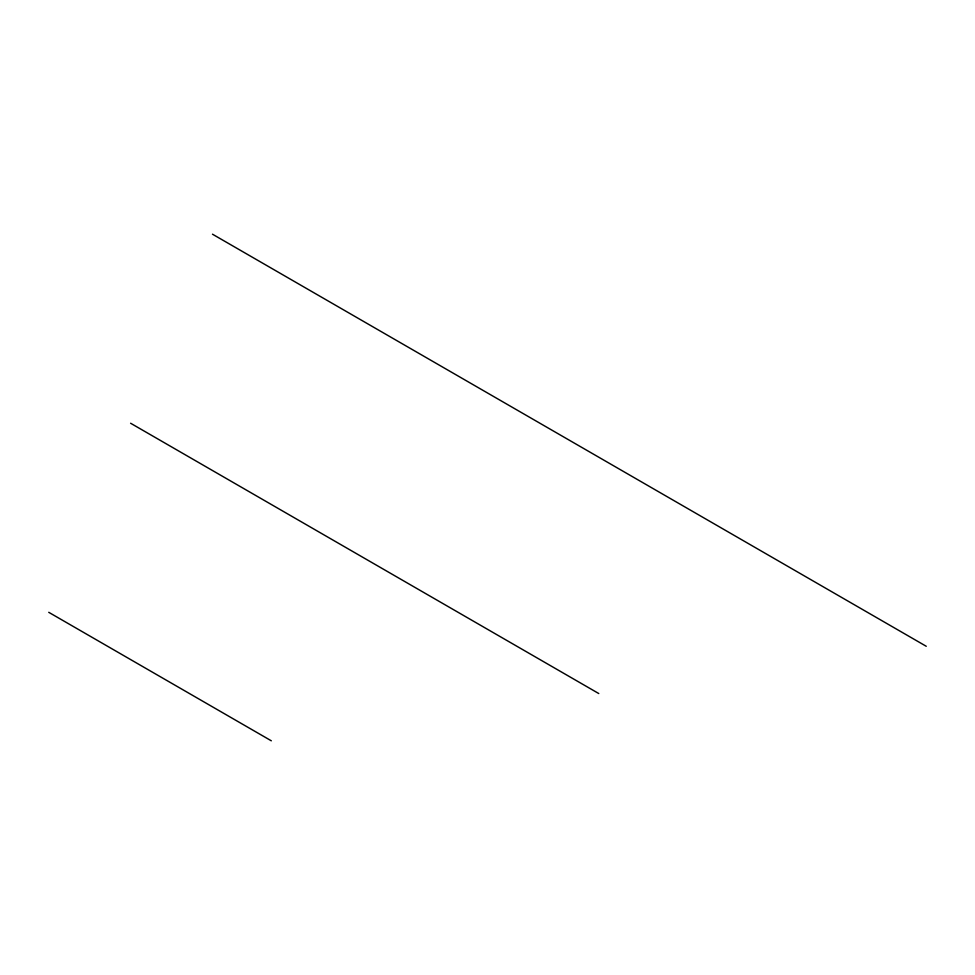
<?xml version="1.0" encoding="UTF-8"?>
<svg xmlns="http://www.w3.org/2000/svg" width="975" height="975" viewBox="0 0 975 975"><rect width="100%" height="100%" fill="white"/><g stroke="black" fill="none" stroke-linecap="round" stroke-linejoin="round"><path stroke-width="1.46" d="M212.477 234.195L926.25 646.279M130.613 423.247L598.784 693.542M48.75 612.312L271.318 740.805"/></g></svg>
